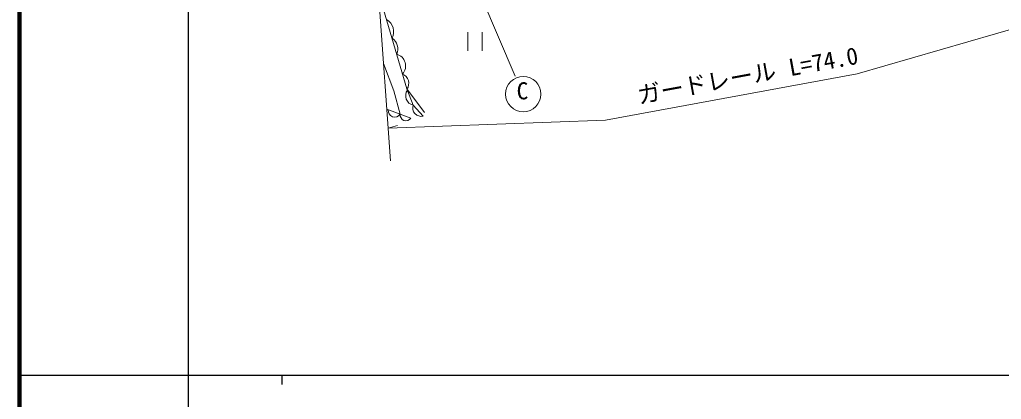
# Model space of a CAD drawing. Units: millimetres, scale not verified. Extents: x 40000 to 680000, y 20000 to 380000.
# Drawn here: x 40000 to 144802, y 202409 to 242937 of the extents above; entities that cross this region are included whole.
import ezdxf
from ezdxf.enums import TextEntityAlignment as Align

# ---------------------------------------------------------------- set-up
doc = ezdxf.new("R2010")
doc.units = ezdxf.units.MM
doc.header["$LTSCALE"] = 1000
for name, color, linetype, lineweight in [('M-BGD', 7, 'Continuous', 13), ('M-BMK-SRVR', 3, 'Continuous', 13), ('M-STR-HTXT', 7, 'Continuous', 13), ('M-STR-STRC', 7, 'Continuous', 13), ('M-TTL', 2, 'Continuous', 140), ('M-TTL-BAND', 7, 'Continuous', 25)]:
    doc.layers.add(name, color=color, linetype=linetype, lineweight=lineweight)
doc.styles.add('ＭＳ ゴシック', font='')
doc.styles.add('ＭＳ 明朝', font='')
doc.styles.get('ＭＳ ゴシック').set_extended_font_data('MS Gothic')
doc.styles.get('ＭＳ 明朝').set_extended_font_data('MS Mincho')

msp = doc.modelspace()

# ---------------------------------------------------------------- linework, layer by layer
at = {"layer": 'M-BGD'}
for p, q in [((81340, 235534), (78198, 246295)), ((87862, 241611), (87862, 239611)), ((89362, 239611), (89362, 241611)), ((79948, 235325), (78861, 238247)), ((80624, 232842), (79948, 235325)), ((83218, 233024), (81340, 235534)), ((82007, 233812), (81340, 235534)), ((83080, 232637), (82007, 233812)), ((81770, 232419), (79208, 233365))]:
    msp.add_line(p, q, dxfattribs=at)
for centre, radius, start, end in [((78427, 241641), 1498, 332.67408, 59.87491), ((79014, 239814), 1360, 335.66594, 56.88305), ((79897, 237992), 1311, 318.33585, 74.21314), ((80516, 236154), 1031, 323.00707, 69.54192), ((82244, 234820), 1036, 145.59469, 256.74588), ((82872, 233524), 911, 161.63261, 283.22591), ((80047, 233236), 699, 173.82098, 325.6385), ((81248, 232769), 628, 173.3959, 326.06358)]:
    msp.add_arc(centre, radius, start, end, dxfattribs=at)
at = {"layer": 'M-BMK-SRVR'}
msp.add_line((77490, 257514), (79599, 227871), dxfattribs=at)
at = {"layer": 'M-STR-HTXT'}
for p, q in [((129421, 237138), (154740, 244501)), ((102559, 232224), (129421, 237138)), ((79350, 231369), (102559, 232224)), ((79350, 231369), (80340, 231655))]:
    msp.add_line(p, q, dxfattribs=at)
at = {"layer": 'M-STR-STRC'}
msp.add_line((85887, 253371), (92887, 236892), dxfattribs=at)
msp.add_circle((93760, 234987), 1884, dxfattribs=at)
at = {"layer": 'M-TTL'}
msp.add_line((40000, 380000), (40000, 20000), dxfattribs=at)
at = {"layer": 'M-TTL-BAND'}
for p, q in [((58000, 370000), (58000, 20000)), ((40000, 205000), (579000, 205000)), ((68000, 205000), (68000, 204000))]:
    msp.add_line(p, q, dxfattribs=at)

# ---------------------------------------------------------------- texts
at = {"layer": 'M-STR-HTXT', "style": 'ＭＳ ゴシック'}
for s, p in [('L=74.0', (122387, 236357)), ('ガードレール', (106228, 233401))]:
    msp.add_text(s, height=1833, rotation=10.368, dxfattribs=at).set_placement(p, align=Align.BOTTOM_LEFT)
at = {"layer": 'M-STR-STRC', "style": 'ＭＳ 明朝'}
msp.add_text('C', height=1833, dxfattribs=at).set_placement((93050, 233875), align=Align.BOTTOM_LEFT)

doc.saveas('drawing.dxf')
